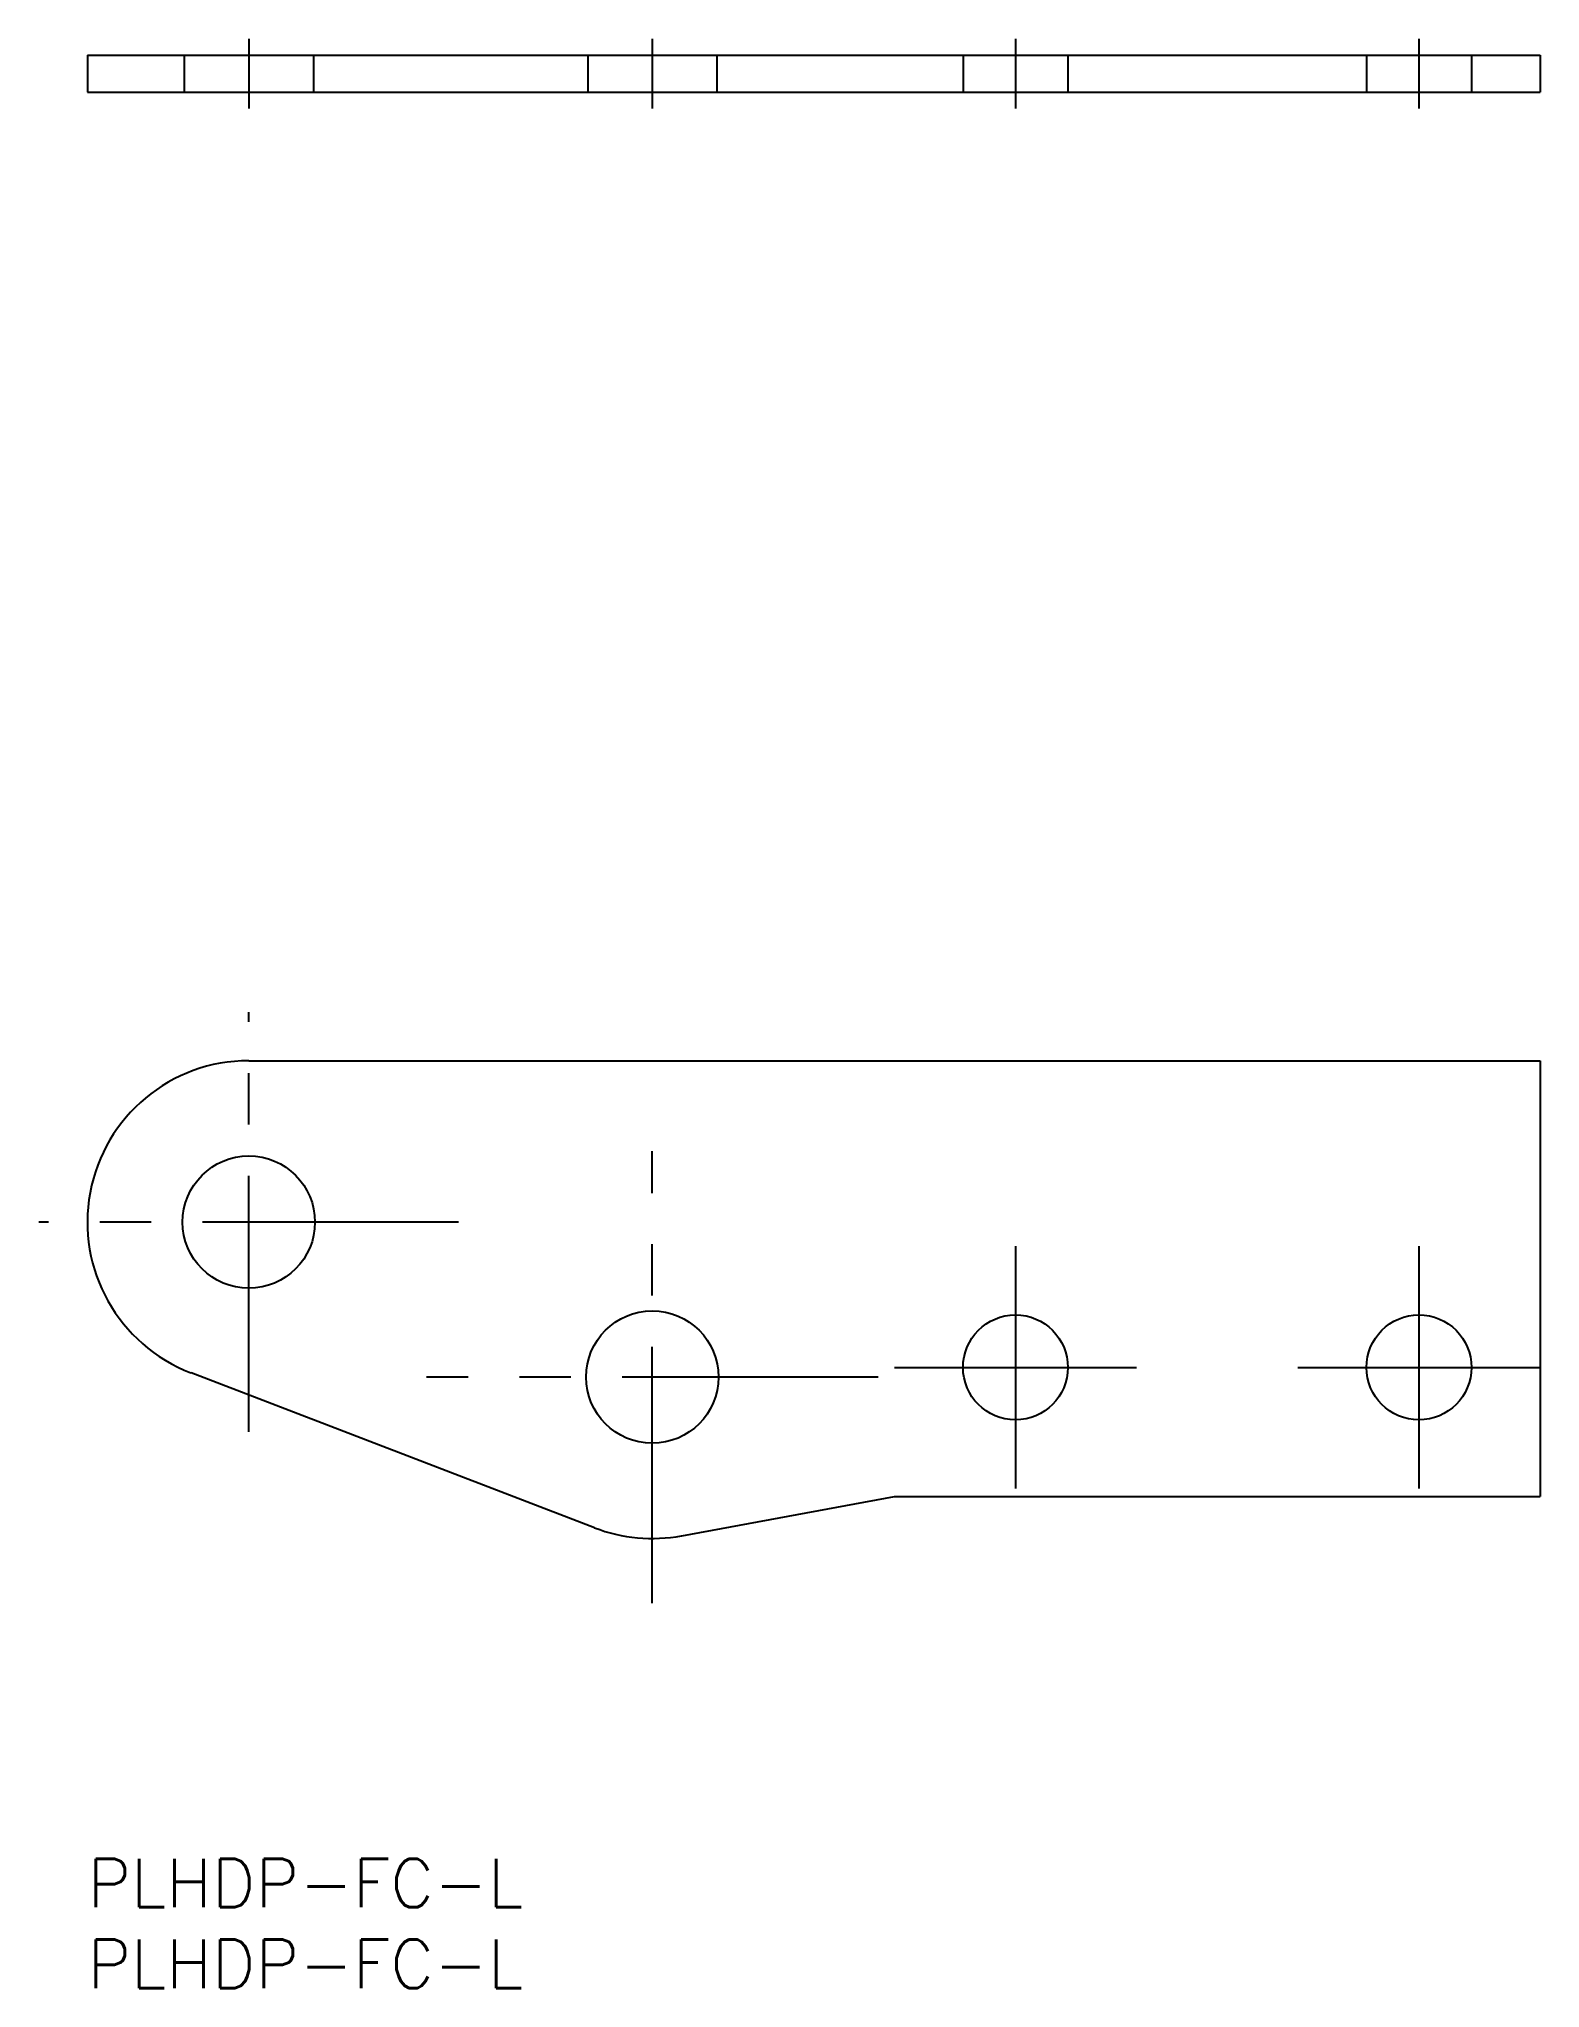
# Model space of a CAD drawing. Extents: x -3 to 90, y -8 to 113.
import ezdxf

# ---------------------------------------------------------------- set-up
doc = ezdxf.new("R2010")
doc.units = 0
doc.header["$LTSCALE"] = 0.5
doc.linetypes.add('CENTER', pattern=[50.8, 31.75, -6.35, 6.35, -6.35])
doc.linetypes.add('DASHED', pattern=[19.05, 12.7, -6.35])
doc.layers.get('0').update_dxf_attribs({"linetype": 'CONTINUOUS'})
doc.layers.add('CENTER', color=1, linetype='CENTER')
doc.styles.get("Standard").update_dxf_attribs({"font": 'txt.shx', "height": 3, "bigfont": 'bigfont.shx'})

# ---------------------------------------------------------------- blocks, each defined once
blk = doc.blocks.new('*U20')
at = {"color": 7, "linetype": 'CONTINUOUS'}
blk.add_text('PLHDP-FC-L', height=3, dxfattribs=at).set_placement((0, -3))
blk = doc.blocks.new('*U21')
at = {"color": 7, "linetype": 'CONTINUOUS'}
blk.add_text('PLHDP-FC-L', height=3, dxfattribs=at).set_placement((0, -8))

msp = doc.modelspace()

# ---------------------------------------------------------------- linework, layer by layer
at = {"color": 7, "linetype": 'CONTINUOUS'}
for p, q in [((0, 111.75), (90, 111.75)), ((0, 111.75), (0, 109.45)), ((90, 111.75), (90, 109.45)), ((0, 109.45), (90, 109.45)), ((10, 49.45), (90, 49.45)), ((90, 49.45), (90, 22.45)), ((31.42, 20.51), (6.42, 30.11)), ((36.82, 20.01), (50, 22.45)), ((50, 22.45), (90, 22.45))]:
    msp.add_line(p, q, dxfattribs=at)
at = {"color": 3, "linetype": 'DASHED'}
for p, q in [((6, 111.75), (6, 109.45)), ((14, 111.75), (14, 109.45)), ((31, 111.75), (31, 109.45)), ((39, 111.75), (39, 109.45)), ((54.25, 111.75), (54.25, 109.45)), ((60.75, 111.75), (60.75, 109.45)), ((79.25, 111.75), (79.25, 109.45)), ((85.75, 111.75), (85.75, 109.45))]:
    msp.add_line(p, q, dxfattribs=at)
at = {"color": 7, "linetype": 'CONTINUOUS'}
for centre, radius in [((10, 39.45), 4.1), ((35, 29.85), 4.1), ((57.5, 30.45), 3.25), ((82.5, 30.45), 3.25)]:
    msp.add_circle(centre, radius, dxfattribs=at)
for centre, start, end in [((10, 39.45), 90, 248.9932), ((35, 29.85), 248.9932, 280.4589)]:
    msp.add_arc(centre, 10, start, end, dxfattribs=at)
at = {"layer": 'CENTER', "color": 1, "linetype": 'CENTER'}
for p, q in [((10, 112.75), (10, 108.45)), ((35, 112.75), (35, 108.45)), ((57.5, 112.75), (57.5, 108.45)), ((82.5, 112.75), (82.5, 108.45)), ((10, 26.45), (10, 52.45)), ((35, 15.85), (35, 43.85)), ((23, 39.45), (-3, 39.45)), ((57.5, 37.95), (57.5, 22.95)), ((82.5, 37.95), (82.5, 22.95)), ((50, 30.45), (65, 30.45)), ((75, 30.45), (90, 30.45)), ((49, 29.85), (21, 29.85))]:
    msp.add_line(p, q, dxfattribs=at)

# ---------------------------------------------------------------- block references
at = {"color": 7, "linetype": 'CONTINUOUS'}
for name in ['*U20', '*U21']:
    msp.add_blockref(name, (0, 0), dxfattribs=at)

doc.saveas('drawing.dxf')
